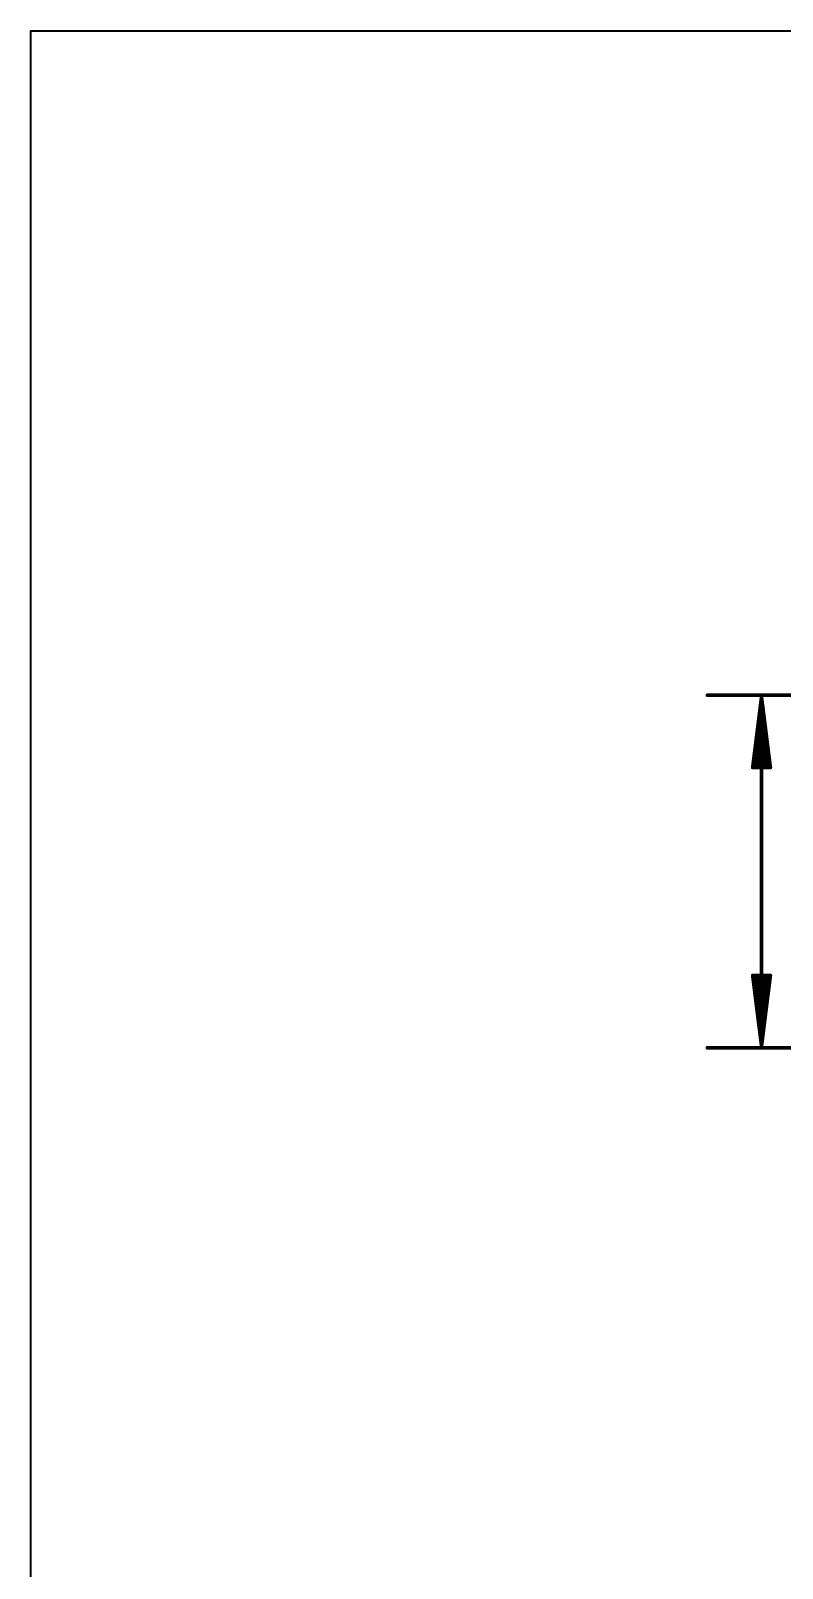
# Model space of a CAD drawing. Header units: millimetres. Extents: x -1276 to 1832, y -1676 to -667.
# Drawn here: x -914 to -886.9, y -751 to -695.7 of the extents above; entities that cross this region are included whole.
import ezdxf

# ---------------------------------------------------------------- set-up
doc = ezdxf.new("R2010")
doc.units = ezdxf.units.MM
doc.header["$MEASUREMENT"] = 0
doc.layers.add('1', color=12, linetype='Continuous')
doc.layers.add('box', color=6, linetype='Continuous')

msp = doc.modelspace()

# ---------------------------------------------------------------- linework, layer by layer
at = {"layer": '1', "const_width": 0.13}
for points in [[(-883.47347, -719.62072), (-889.61447, -719.62072)], [(-887.98367, -722.22072), (-887.66447, -719.68572)], [(-887.92447, -722.22072), (-887.66447, -719.68572)], [(-887.79447, -722.22072), (-887.66447, -719.68572)], [(-887.66447, -719.68572), (-887.66447, -732.23572)], [(-887.66447, -719.68572), (-887.34527, -722.22072)], [(-887.66447, -719.68572), (-887.53447, -722.22072)], [(-887.66447, -719.68572), (-887.40447, -722.22072)], [(-887.34527, -722.22072), (-887.98367, -722.22072)], [(-887.34527, -729.70072), (-887.98367, -729.70072)], [(-887.98367, -729.70072), (-887.66447, -732.23572)], [(-887.92447, -729.70072), (-887.66447, -732.23572)], [(-887.79447, -729.70072), (-887.66447, -732.23572)], [(-887.66447, -732.23572), (-887.34527, -729.70072)], [(-887.66447, -732.23572), (-887.53447, -729.70072)], [(-887.66447, -732.23572), (-887.40447, -729.70072)], [(-883.47347, -732.30072), (-889.61447, -732.30072)]]:
    msp.add_lwpolyline(points, dxfattribs=at)
at = {"layer": '1', "const_width": 0.065}
for points in [[(-889.61447, -719.58822, 1), (-889.61447, -719.65322)], [(-887.63197, -719.68402, 1), (-887.69697, -719.68742)], [(-887.63197, -719.68742, 1), (-887.69697, -719.68402)], [(-887.63197, -719.68572, 1), (-887.69697, -719.68572)], [(-887.63217, -719.68242, 1), (-887.69677, -719.68902)], [(-887.63227, -719.68162, 1), (-887.69667, -719.68982)], [(-887.63217, -719.68902, 1), (-887.69677, -719.68242)], [(-887.63227, -719.68982, 1), (-887.69667, -719.68162)], [(-888.01597, -722.21662, 1), (-887.95147, -722.22482)], [(-887.98367, -722.18822, 1), (-887.98367, -722.25322)], [(-887.95677, -722.21742, 1), (-887.89217, -722.22402)], [(-887.82697, -722.21902, 1), (-887.76197, -722.22242)], [(-887.56697, -722.22242, 1), (-887.50197, -722.21902)], [(-887.43677, -722.22402, 1), (-887.37217, -722.21742)], [(-887.37747, -722.22482, 1), (-887.31297, -722.21662)], [(-887.34527, -722.25322, 1), (-887.34527, -722.18822)], [(-887.95147, -729.69662, 1), (-888.01597, -729.70482)], [(-887.98367, -729.66822, 1), (-887.98367, -729.73322)], [(-887.89217, -729.69742, 1), (-887.95677, -729.70402)], [(-887.76197, -729.69902, 1), (-887.82697, -729.70242)], [(-887.50197, -729.70242, 1), (-887.56697, -729.69902)], [(-887.37217, -729.70402, 1), (-887.43677, -729.69742)], [(-887.31297, -729.70482, 1), (-887.37747, -729.69662)], [(-887.34527, -729.73322, 1), (-887.34527, -729.66822)], [(-889.61447, -732.26822, 1), (-889.61447, -732.33322)], [(-887.69697, -732.23402, 1), (-887.63197, -732.23742)], [(-887.69697, -732.23742, 1), (-887.63197, -732.23402)], [(-887.69697, -732.23572, 1), (-887.63197, -732.23572)], [(-887.69677, -732.23242, 1), (-887.63217, -732.23902)], [(-887.69667, -732.23162, 1), (-887.63227, -732.23982)], [(-887.69677, -732.23902, 1), (-887.63217, -732.23242)], [(-887.69667, -732.23982, 1), (-887.63227, -732.23162)]]:
    msp.add_lwpolyline(points, format="xyb", dxfattribs=at)
at = {"layer": 'box', "lineweight": 35}
msp.add_lwpolyline([(-673.95675, -985.7269), (-913.95675, -985.7269), (-913.95675, -695.7269), (-673.95675, -695.7269), (-673.95675, -985.7269)], dxfattribs=at)

doc.saveas('drawing.dxf')
